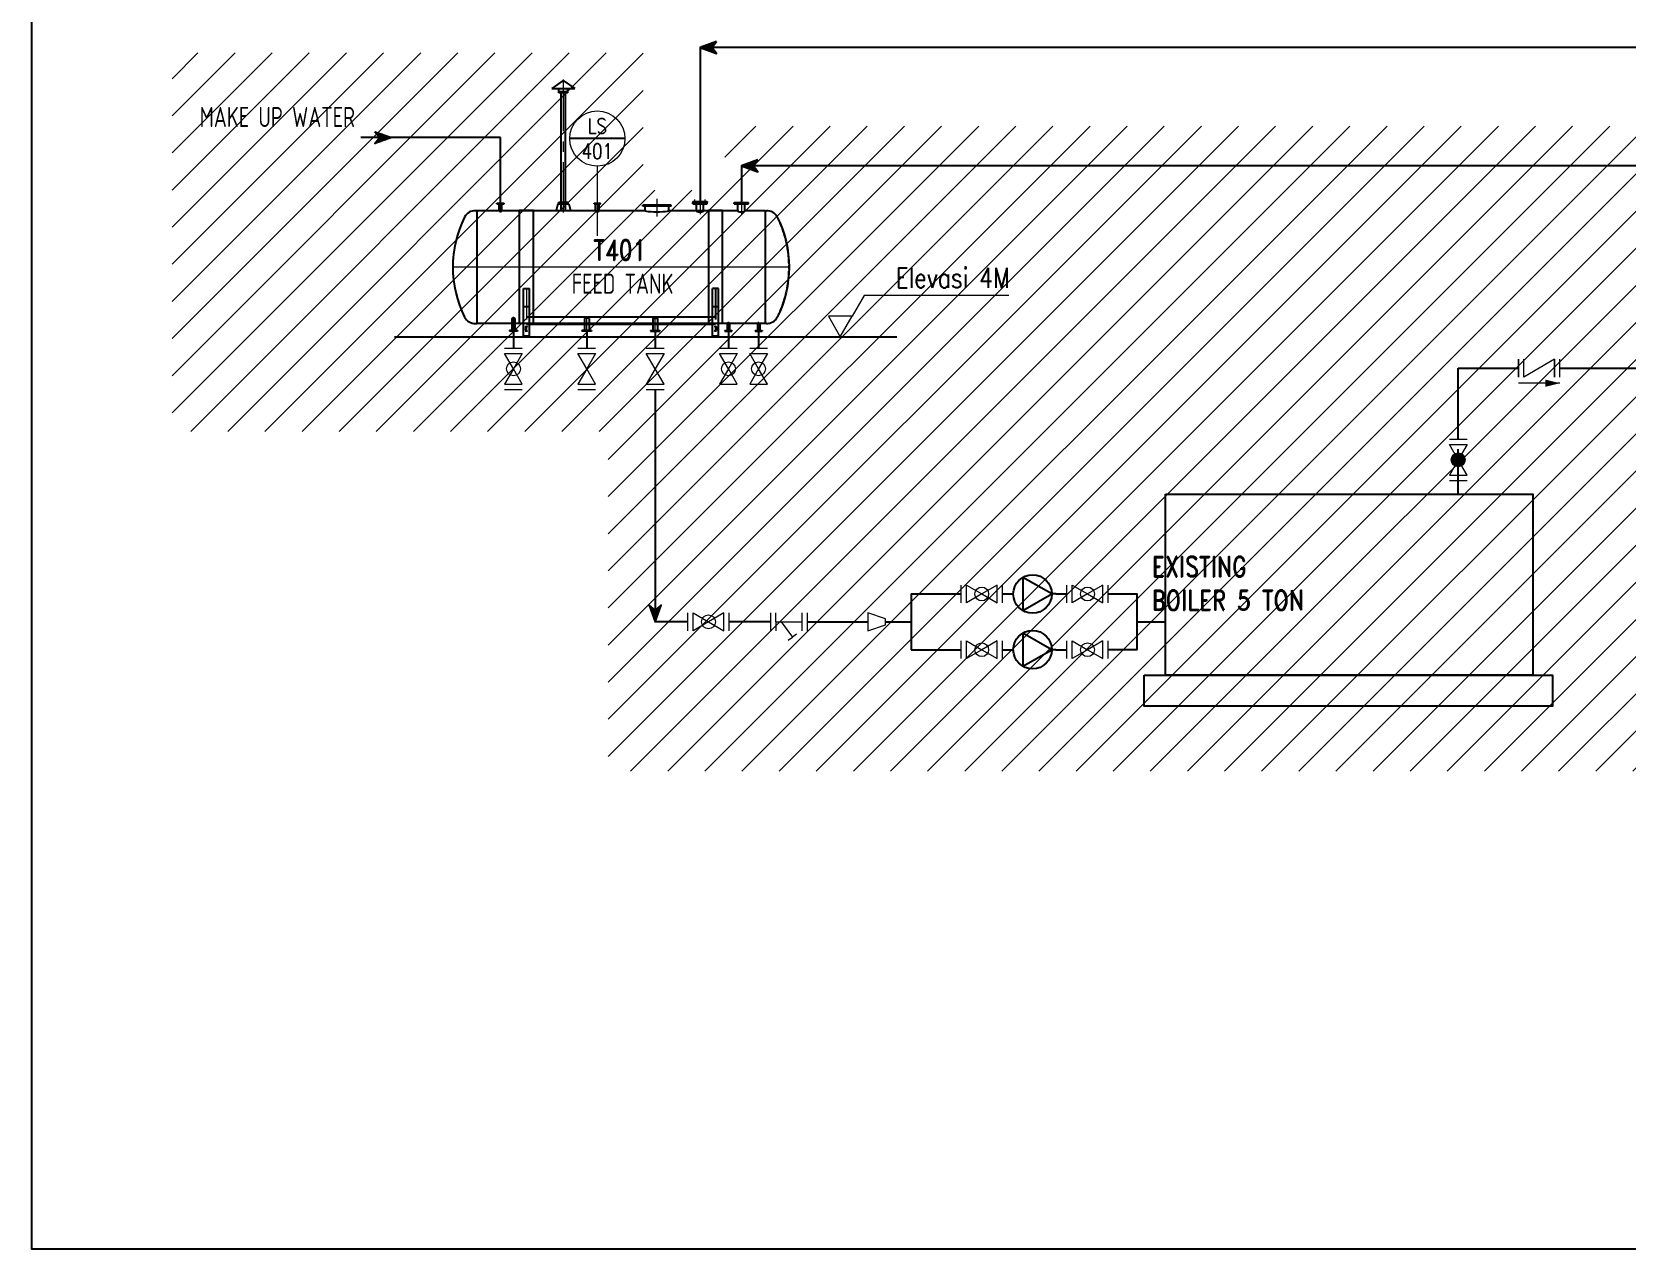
# Model space of a CAD drawing. Extents: x -29512 to 147477, y -5232 to 39709.
# Drawn here: x 138730.2 to 138923, y 10574.8 to 10722 of the extents above; entities that cross this region are included whole.
import ezdxf

# ---------------------------------------------------------------- set-up
doc = ezdxf.new("R2010")
doc.units = 0
doc.linetypes.add('CENTER', pattern=[2, 1.25, -0.25, 0.25, -0.25])
doc.linetypes.add('HIDDEN', pattern=[0.375, 0.25, -0.125])
doc.layers.get('0').update_dxf_attribs({"linetype": 'CONTINUOUS'})
for name, color, linetype in [('DIMENSION', 3, 'CONTINUOUS'), ('EQUIPMENT', 4, 'CONTINUOUS'), ('PIPA', 6, 'CONTINUOUS'), ('SHELL', 7, 'CONTINUOUS'), ('TEXT', 4, 'CONTINUOUS'), ('UNP', 5, 'CONTINUOUS'), ('WF', 85, 'CONTINUOUS')]:
    doc.layers.add(name, color=color, linetype=linetype)
doc.layers.add('FITTING', color=7, linetype='CONTINUOUS', lineweight=13)
doc.layers.add('TAG', color=140, linetype='CONTINUOUS', lineweight=13)
doc.styles.add('ISOCP', font='isocp.shx', dxfattribs={"width": 0.8, "height": 2})
doc.styles.add('Romand100', font='romand.shx', dxfattribs={"width": 0.8, "height": 200})
doc.styles.add('Romans100', font='romans.shx', dxfattribs={"width": 0.8, "height": 200})
doc.styles.add('Romans75', font='romans.shx', dxfattribs={"width": 0.8, "height": 150})

msp = doc.modelspace()

# ---------------------------------------------------------------- hatches: boundary and pattern name
h = msp.add_hatch()
h.set_pattern_fill('ANSI37', color=256, scale=0.487754, angle=90, style=0)
h.set_pattern_definition([(135, (139493.17955, 10581.071946), (-0.043111732, -0.043111732), []), (225, (139493.17955, 10581.071946), (0.043111732, -0.043111732), [])])
h.paths.add_polyline_path([(138810.9885, 10720.1105), (138812.9937, 10719.395), (138812.4147, 10720.1105)])
h.paths.add_polyline_path([(138810.9885, 10720.1105), (138812.4147, 10720.1105), (138812.9937, 10720.826)])
h = msp.add_hatch()
h.set_pattern_fill('ANSI37', color=256, scale=0.487754, angle=270, style=0)
h.set_pattern_definition([(45, (138091.45618, 10570.166314), (0.043111732, -0.043111732), []), (315, (138091.45618, 10570.166314), (-0.043111732, -0.043111732), [])])
h.paths.add_polyline_path([(138773.6472, 10709.2049), (138771.642, 10708.4894), (138772.221, 10709.2049)])
h.paths.add_polyline_path([(138773.6472, 10709.2049), (138772.221, 10709.2049), (138771.642, 10709.9204)])
h = msp.add_hatch()
h.set_pattern_fill('ANSI37', color=256, scale=0.487754, angle=90, style=0)
h.set_pattern_definition([(135, (139498.176694, 10566.760057), (-0.043111732, -0.043111732), []), (225, (139498.176694, 10566.760057), (0.043111732, -0.043111732), [])])
h.paths.add_polyline_path([(138815.9857, 10705.7986), (138817.9909, 10705.0831), (138817.4119, 10705.7986)])
h.paths.add_polyline_path([(138815.9857, 10705.7986), (138817.4119, 10705.7986), (138817.9909, 10706.5141)])
h = msp.add_hatch()
h.set_pattern_fill('ANSI37', color=256, scale=0.487754, angle=180, style=0)
h.set_pattern_definition([(225, (138944.595437, 11332.82657), (0.043111732, -0.043111732), []), (315, (138944.595437, 11332.82657), (0.043111732, 0.043111732), [])])
h.paths.add_polyline_path([(138805.5569, 10650.6356), (138806.2724, 10652.6408), (138805.5569, 10652.0618)])
h.paths.add_polyline_path([(138805.5569, 10650.6356), (138805.5569, 10652.0618), (138804.8414, 10652.6408)])
at = {"layer": 'FITTING', "linetype": 'ByBlock', "lineweight": 5, "ltscale": 0.5}
h = msp.add_hatch(dxfattribs=at)
h.set_pattern_fill('ANSI31', color=252, style=0)
h.set_pattern_definition([(45, (-3774.2372, 1632.5818), (-2.24506403, 2.24506403), [])])
h.paths.add_polyline_path([(138747.1418, 10719.4478), (138747.1418, 10673.6677), (138799.8707, 10673.6677), (138799.8707, 10632.5882), (139027.5222, 10632.5882), (139027.5222, 10689.836), (139027.5222, 10710.6119), (138996.5693, 10710.6119), (138996.5693, 10662.2637), (138985.6379, 10662.2637), (138985.6379, 10710.6119), (138813.9744, 10710.6119), (138813.9744, 10702.8602), (138804.1002, 10702.8602), (138804.1002, 10719.4478)])
at = {"layer": 'PIPA'}
h = msp.add_hatch(color=0, dxfattribs=at)
edge = h.paths.add_edge_path()
edge.add_arc((138902.6954, 10670.2388), 0.8369, 0, 360)

# ---------------------------------------------------------------- linework, layer by layer
at = {"color": 3, "linetype": 'CENTER', "lineweight": 9, "ltscale": 5}
for p, q in [((138794.4497, 10716.2346), (138794.4497, 10700.1449)), ((138786.849, 10701.4127), (138786.849, 10700.1449)), ((138798.5586, 10701.6733), (138798.5586, 10700.1449)), ((138804.2093, 10701.1345), (138804.2093, 10700.8337)), ((138805.7741, 10701.8097), (138805.7741, 10699.6475)), ((138807.339, 10701.1345), (138807.339, 10700.8337)), ((138810.3558, 10701.0831), (138810.3558, 10701.7171)), ((138810.9885, 10701.9694), (138810.9885, 10699.9414)), ((138811.6213, 10701.0831), (138811.6213, 10701.7171)), ((138815.9857, 10701.9694), (138815.9857, 10699.9414)), ((138788.4156, 10685.9301), (138788.4156, 10687.5158)), ((138797.2778, 10685.6957), (138797.2778, 10687.5158)), ((138805.5569, 10685.6957), (138805.5569, 10687.5158)), ((138814.4191, 10685.9301), (138814.4191, 10686.9441)), ((138818.0653, 10685.9301), (138818.0653, 10686.9441))]:
    msp.add_line(p, q, dxfattribs=at)
for p, q in [((138801.8982, 10709.0922), (138795.219, 10709.0922)), ((138793.9094, 10701.206), (138793.7664, 10701.206)), ((138794.99, 10701.206), (138795.1199, 10701.206)), ((138774.0321, 10685.1226), (138834.7997, 10685.1226))]:
    msp.add_line(p, q)
at = {"lineweight": 9}
msp.add_line((138798.5586, 10705.7526), (138798.5586, 10697.3223), dxfattribs=at)
at = {"color": 8, "linetype": 'CENTER', "lineweight": 9, "ltscale": 300}
msp.add_line((138821.7544, 10693.5445), (138781.0803, 10693.5445), dxfattribs=at)
for points in [[(138812.9937, 10720.826), (138810.9885, 10720.1105), (138812.9937, 10719.395), (138812.4147, 10720.1105), (138812.9937, 10720.826)], [(138771.642, 10709.9204), (138773.6472, 10709.2049), (138771.642, 10708.4894), (138772.221, 10709.2049), (138771.642, 10709.9204)], [(138817.9909, 10706.5141), (138815.9857, 10705.7986), (138817.9909, 10705.0831), (138817.4119, 10705.7986), (138817.9909, 10706.5141)], [(138804.8414, 10652.6408), (138805.5569, 10650.6356), (138806.2724, 10652.6408), (138805.5569, 10652.0618), (138804.8414, 10652.6408)]]:
    msp.add_lwpolyline(points)
at = {"lineweight": 9}
msp.add_lwpolyline([(138848.3249, 10690.1239), (138830.8408, 10690.1239), (138829.3971, 10687.6233)], dxfattribs=at)
msp.add_lwpolyline([(138827.9533, 10685.1226), (138829.3971, 10687.6233), (138826.5096, 10687.6233)], close=True, dxfattribs=at)
at = {"color": 7, "ltscale": 300}
msp.add_lwpolyline([(138864.7164, 10644.1961), (138914.0939, 10644.1961), (138914.0939, 10640.4174), (138864.7164, 10640.4174)], close=True, dxfattribs=at)
at = {"lineweight": 9}
msp.add_circle((138798.5586, 10709.0922), 3.3396, dxfattribs=at)
at = {"layer": 'DIMENSION', "color": 1}
for p, q in [((138794.4497, 10716.1374), (138793.0525, 10715.1527)), ((138793.0525, 10715.1527), (138795.8469, 10715.1527)), ((138794.4497, 10716.1374), (138795.8469, 10715.1527))]:
    msp.add_line(p, q, dxfattribs=at)
at = {"layer": 'DIMENSION', "color": 7}
for p, q in [((138793.9094, 10714.7337), (138793.9094, 10715.1527)), ((138793.9094, 10714.6423), (138793.9094, 10714.7337)), ((138794.99, 10714.7337), (138793.9094, 10714.7337)), ((138794.99, 10714.6423), (138793.9094, 10714.6423)), ((138794.1953, 10700.3484), (138794.1953, 10714.6423)), ((138794.7041, 10700.3484), (138794.7041, 10714.6423)), ((138794.99, 10714.7337), (138794.99, 10715.1527)), ((138794.99, 10714.6423), (138794.99, 10714.7337)), ((138786.4202, 10701.206), (138786.4202, 10701.2975)), ((138786.4202, 10701.2975), (138787.2778, 10701.2975)), ((138786.4202, 10701.206), (138787.2778, 10701.206)), ((138786.7061, 10700.3484), (138786.7061, 10701.206)), ((138786.992, 10700.3484), (138786.992, 10701.206)), ((138787.2778, 10701.206), (138787.2778, 10701.2975)), ((138793.7664, 10701.206), (138793.6351, 10700.5363)), ((138793.9094, 10701.2975), (138793.9094, 10701.389)), ((138793.9094, 10701.389), (138794.99, 10701.389)), ((138793.9094, 10701.206), (138793.9094, 10701.2975)), ((138793.9094, 10701.2975), (138794.99, 10701.2975)), ((138793.9094, 10701.2975), (138794.99, 10701.2975)), ((138793.9094, 10701.206), (138794.99, 10701.206)), ((138794.99, 10701.2975), (138794.99, 10701.389)), ((138794.99, 10701.206), (138794.99, 10701.2975)), ((138795.1199, 10701.206), (138795.2642, 10700.5363)), ((138798.1642, 10701.206), (138798.1642, 10701.2975)), ((138798.1642, 10701.2975), (138798.9529, 10701.2975)), ((138798.1642, 10701.206), (138798.9529, 10701.206)), ((138798.3442, 10700.3484), (138798.3442, 10701.206)), ((138798.773, 10700.3484), (138798.773, 10701.206)), ((138798.9529, 10701.206), (138798.9529, 10701.2975)), ((138804.0589, 10700.9201), (138804.0589, 10701.0573)), ((138807.4894, 10701.0573), (138804.0589, 10701.0573)), ((138807.4894, 10700.9887), (138804.0589, 10700.9887)), ((138807.4894, 10700.9201), (138804.0589, 10700.9201)), ((138804.3447, 10700.3484), (138804.3447, 10700.9201)), ((138807.2035, 10700.3484), (138807.2035, 10700.9201)), ((138807.4894, 10700.9201), (138807.4894, 10701.0573)), ((138810.124, 10701.4987), (138811.853, 10701.4987)), ((138810.124, 10701.4987), (138810.124, 10701.3524)), ((138810.124, 10701.206), (138810.124, 10701.3524)), ((138810.124, 10701.3524), (138811.853, 10701.3524)), ((138810.124, 10701.206), (138811.853, 10701.206)), ((138810.5597, 10700.3484), (138810.5597, 10701.206)), ((138811.4174, 10700.3484), (138811.4174, 10701.206)), ((138811.853, 10701.4987), (138811.853, 10701.3524)), ((138811.853, 10701.206), (138811.853, 10701.3524)), ((138815.1212, 10701.206), (138815.1212, 10701.3524)), ((138815.1212, 10701.3524), (138816.8502, 10701.3524)), ((138815.1212, 10701.206), (138816.8502, 10701.206)), ((138815.5569, 10700.3484), (138815.5569, 10701.206)), ((138816.3928, 10700.3484), (138816.3928, 10701.206)), ((138816.8502, 10701.206), (138816.8502, 10701.3524)), ((138793.6351, 10700.5363), (138793.6351, 10700.3484)), ((138795.2642, 10700.5363), (138795.2642, 10700.3484)), ((138788.2298, 10687.3123), (138788.2298, 10685.883)), ((138788.6014, 10687.3123), (138788.6014, 10685.883)), ((138796.992, 10687.3123), (138796.992, 10685.883)), ((138797.5637, 10687.3123), (138797.5637, 10685.883)), ((138805.271, 10687.3123), (138805.271, 10685.883)), ((138805.8427, 10687.3123), (138805.8427, 10685.883)), ((138788.8873, 10685.883), (138787.9439, 10685.883)), ((138787.9439, 10685.883), (138787.9439, 10685.7915)), ((138788.8873, 10685.7915), (138787.9439, 10685.7915)), ((138788.8873, 10685.883), (138788.8873, 10685.7915)), ((138796.7061, 10685.883), (138796.7061, 10685.7915)), ((138797.8496, 10685.883), (138796.7061, 10685.883)), ((138797.8496, 10685.7915), (138796.7061, 10685.7915)), ((138797.8496, 10685.883), (138797.8496, 10685.7915)), ((138804.9851, 10685.883), (138804.9851, 10685.7915)), ((138804.9851, 10685.883), (138806.1286, 10685.883)), ((138804.9851, 10685.7915), (138806.1286, 10685.7915)), ((138806.1286, 10685.883), (138806.1286, 10685.7915)), ((138813.9903, 10685.883), (138813.9903, 10685.7915)), ((138813.9903, 10685.883), (138814.8479, 10685.883)), ((138813.9903, 10685.7915), (138814.8479, 10685.7915)), ((138814.2761, 10686.7406), (138814.2761, 10685.883)), ((138814.562, 10686.7406), (138814.562, 10685.883)), ((138814.8479, 10685.883), (138814.8479, 10685.7915)), ((138817.6365, 10685.883), (138817.6365, 10685.7915)), ((138817.6365, 10685.883), (138818.4941, 10685.883)), ((138817.6365, 10685.7915), (138818.4941, 10685.7915)), ((138817.9223, 10686.7406), (138817.9223, 10685.883)), ((138818.2082, 10686.7406), (138818.2082, 10685.883)), ((138818.4941, 10685.883), (138818.4941, 10685.7915))]:
    msp.add_line(p, q, dxfattribs=at)
at = {"layer": 'DIMENSION', "color": 7, "linetype": 'CENTER', "lineweight": 9, "ltscale": 3}
msp.add_line((138789.9822, 10690.9488), (138789.9822, 10685.1226), dxfattribs=at)
at = {"layer": 'DIMENSION', "color": 7, "linetype": 'CENTER', "ltscale": 3}
for q in [(138812.8525, 10685.3112), (138812.8525, 10685.1226)]:
    msp.add_line((138812.8525, 10690.9488), q, dxfattribs=at)
at = {"layer": 'DIMENSION', "color": 4}
for p, q in [((138789.6249, 10685.2313), (138790.3396, 10685.2313)), ((138789.6249, 10685.1226), (138790.3396, 10685.1226)), ((138812.4951, 10685.2313), (138813.2098, 10685.2313)), ((138812.4951, 10685.1226), (138813.2098, 10685.1226))]:
    msp.add_line(p, q, dxfattribs=at)
at = {"layer": 'DIMENSION', "color": 6, "linetype": 'ByBlock', "ltscale": 0.5}
msp.add_lwpolyline([(139165.2769, 10574.7622), (138730.1652, 10574.7622), (138730.1652, 10902.4098), (139165.2769, 10902.4098)], close=True, dxfattribs=at)
at = {"layer": 'DIMENSION', "color": 1}
for points in [[(138790.8399, 10686.7406), (138790.8399, 10700.3941), (138789.1246, 10700.3941), (138789.1246, 10686.7406)], [(138813.7101, 10686.7406), (138813.7101, 10700.3941), (138811.9948, 10700.3941), (138811.9948, 10686.7406)]]:
    msp.add_lwpolyline(points, dxfattribs=at)
at = {"layer": 'DIMENSION', "color": 5, "linetype": 'ByBlock', "ltscale": 10}
msp.add_lwpolyline([(138867.275, 10666.1002), (138911.7125, 10666.1002), (138911.7125, 10644.1961), (138867.275, 10644.1961)], close=True, dxfattribs=at)
at = {"layer": 'DIMENSION', "color": 7}
for centre, major_axis, ratio, start_param, end_param in [((138786.849, 10700.3484), (0.1429, 0), 0.49202455, 3.14159265, 6.28318531), ((138798.5586, 10700.3484), (0.2144, 0), 0.32801637, 3.14159265, 6.28318531), ((138810.9885, 10700.3484), (0.4288, 0), 0.26241309, 3.14159265, 6.28318531), ((138788.4156, 10687.3123), (-0.1858, 0), 0.37848042, 3.14159265, 6.28318531), ((138797.2778, 10687.3123), (-0.2876, 0.0087), 0.25517755, 3.26018518, 6.40177783)]:
    msp.add_ellipse(centre, major_axis=major_axis, ratio=ratio, start_param=start_param, end_param=end_param, dxfattribs=at)
at = {"layer": 'DIMENSION', "color": 7, "extrusion": (0, 0, -1)}
for centre, major_axis, ratio, start_param, end_param in [((138805.5569, 10687.3123), (0.2876, 0.0087), 0.25517755, 3.26018518, 6.40177783), ((138814.4191, 10686.7406), (0.1429, 0), 0.49202455, 3.14159265, 6.28318531)]:
    msp.add_ellipse(centre, major_axis=major_axis, ratio=ratio, start_param=start_param, end_param=end_param, dxfattribs=at)
at = {"layer": 'EQUIPMENT', "ltscale": 10}
for points in [[(138854.0295, 10654.0054), (138853.5349, 10654.0054), (138850.0184, 10656.0048), (138850.0184, 10652.006), (138853.5349, 10654.0054)], [(138854.0295, 10647.2658), (138853.5349, 10647.2658), (138850.0184, 10649.2652), (138850.0184, 10645.2663), (138853.5349, 10647.2658)]]:
    msp.add_lwpolyline(points, dxfattribs=at)
for centre in [(138851.2082, 10654.0054), (138851.2082, 10647.2658)]:
    msp.add_circle(centre, 2.3266, dxfattribs=at)
at = {"layer": 'FITTING'}
for p, q in [((138787.3424, 10683.7384), (138789.4889, 10683.7384)), ((138796.2046, 10683.7384), (138798.3511, 10683.7384)), ((138804.4836, 10683.7384), (138806.6301, 10683.7384)), ((138813.3458, 10683.7384), (138815.4923, 10683.7384)), ((138816.992, 10683.7384), (138819.1385, 10683.7384)), ((138909.9872, 10680.2511), (138909.9872, 10682.3976)), ((138909.9872, 10682.3976), (138909.9872, 10680.2511)), ((138914.9931, 10680.2511), (138914.9931, 10682.3976)), ((138787.3424, 10678.7325), (138789.4889, 10678.7325)), ((138796.2046, 10678.7325), (138798.3511, 10678.7325)), ((138804.4836, 10678.7325), (138806.6301, 10678.7325)), ((138914.9927, 10679.5021), (138909.9872, 10679.5021)), ((138901.6222, 10672.7418), (138903.7687, 10672.7418)), ((138901.6222, 10667.7358), (138903.7687, 10667.7358)), ((138842.5568, 10652.9321), (138842.5568, 10655.0786)), ((138847.5627, 10652.9321), (138847.5627, 10655.0786)), ((138855.3483, 10652.9321), (138855.3483, 10655.0786)), ((138860.3543, 10652.9321), (138860.3543, 10655.0786)), ((138809.502, 10649.5623), (138809.502, 10651.7088)), ((138814.5079, 10649.5623), (138814.5079, 10651.7088)), ((138819.5052, 10651.7088), (138819.5052, 10649.5623)), ((138820.1492, 10650.6356), (138820.1492, 10651.7088)), ((138820.1492, 10650.6356), (138820.1492, 10649.5623)), ((138820.1492, 10650.6356), (138823.3041, 10650.6356)), ((138820.8036, 10650.6356), (138822.1511, 10648.7645)), ((138823.3041, 10651.7088), (138823.3041, 10649.5623)), ((138823.9481, 10651.7088), (138823.9481, 10649.5623)), ((138821.6465, 10648.4012), (138822.1511, 10648.7645)), ((138822.6556, 10649.1279), (138822.1511, 10648.7645)), ((138842.5568, 10646.1925), (138842.5568, 10648.339)), ((138847.5627, 10646.1925), (138847.5627, 10648.339)), ((138855.3483, 10646.1925), (138855.3483, 10648.339)), ((138860.3543, 10646.1925), (138860.3543, 10648.339))]:
    msp.add_line(p, q, dxfattribs=at)
for points in [[(138788.4156, 10681.2354), (138787.3424, 10683.0944), (138789.4889, 10683.0944)], [(138797.2778, 10681.2354), (138796.2046, 10683.0944), (138798.3511, 10683.0944)], [(138805.5569, 10681.2354), (138804.4836, 10683.0944), (138806.6301, 10683.0944)], [(138814.4191, 10681.2354), (138813.3458, 10683.0944), (138815.4923, 10683.0944)], [(138818.0653, 10681.2354), (138816.992, 10683.0944), (138819.1385, 10683.0944)], [(138788.4156, 10681.2354), (138787.3424, 10679.3765), (138789.4889, 10679.3765)], [(138797.2778, 10681.2354), (138796.2046, 10679.3765), (138798.3511, 10679.3765)], [(138805.5569, 10681.2354), (138804.4836, 10679.3765), (138806.6301, 10679.3765)], [(138814.4191, 10681.2354), (138813.3458, 10679.3765), (138815.4923, 10679.3765)], [(138818.0653, 10681.2354), (138816.992, 10679.3765), (138819.1385, 10679.3765)], [(138902.6954, 10670.2388), (138901.6222, 10672.0977), (138903.7687, 10672.0977)], [(138902.6954, 10670.2388), (138901.6222, 10668.3799), (138903.7687, 10668.3799)], [(138845.0597, 10654.0054), (138843.2008, 10652.9321), (138843.2008, 10655.0786)], [(138845.0597, 10654.0054), (138846.9187, 10652.9321), (138846.9187, 10655.0786)], [(138857.8513, 10654.0054), (138855.9924, 10652.9321), (138855.9924, 10655.0786)], [(138857.8513, 10654.0054), (138859.7102, 10652.9321), (138859.7102, 10655.0786)], [(138812.0049, 10650.6356), (138810.146, 10649.5623), (138810.146, 10651.7088)], [(138812.0049, 10650.6356), (138813.8639, 10649.5623), (138813.8639, 10651.7088)], [(138831.2779, 10649.5623), (138833.4245, 10650.2778), (138833.4245, 10650.9933), (138831.2779, 10651.7088)], [(138845.0597, 10647.2658), (138843.2008, 10646.1925), (138843.2008, 10648.339)], [(138845.0597, 10647.2658), (138846.9187, 10646.1925), (138846.9187, 10648.339)], [(138857.8513, 10647.2658), (138855.9924, 10646.1925), (138855.9924, 10648.339)], [(138857.8513, 10647.2658), (138859.7102, 10646.1925), (138859.7102, 10648.339)]]:
    msp.add_lwpolyline(points, close=True, dxfattribs=at)
msp.add_lwpolyline([(138914.3491, 10682.3976), (138914.3491, 10680.2511), (138914.3491, 10682.3976), (138910.6312, 10680.2511), (138910.6312, 10682.3976)], dxfattribs=at)
for centre in [(138788.4156, 10681.2354), (138814.4191, 10681.2354), (138818.0653, 10681.2354), (138902.6954, 10670.2388), (138845.0597, 10654.0054), (138857.8513, 10654.0054), (138812.0049, 10650.6356), (138845.0597, 10647.2658), (138857.8513, 10647.2658)]:
    msp.add_circle(centre, 0.8369, dxfattribs=at)
msp.add_solid([(138913.24, 10679.9412), (138914.9927, 10679.5021), (138913.2398, 10679.0643)], dxfattribs=at)
at = {"layer": 'PIPA', "color": 3}
for p, q in [((138810.9885, 10720.1105), (138810.9885, 10701.3524)), ((139090.718, 10720.1105), (138810.9885, 10720.1105)), ((138815.9857, 10705.7986), (138815.9857, 10701.3524)), ((138988.4453, 10705.7986), (138815.9857, 10705.7986))]:
    msp.add_line(p, q, dxfattribs=at)
at = {"layer": 'PIPA'}
for p, q in [((138786.849, 10709.2049), (138769.9636, 10709.2049)), ((138786.849, 10701.4127), (138786.849, 10709.2049)), ((138788.4156, 10685.7915), (138788.4156, 10683.7384)), ((138797.2778, 10685.7915), (138797.2778, 10683.7384)), ((138805.5569, 10685.7915), (138805.5569, 10683.7384)), ((138814.4191, 10685.7915), (138814.4191, 10683.7384)), ((138818.0653, 10685.7915), (138818.0653, 10683.7384)), ((138902.6954, 10672.7418), (138902.6954, 10681.3244)), ((138902.6954, 10681.3244), (138909.9872, 10681.3244)), ((138914.9931, 10681.3244), (138981.4521, 10681.3244)), ((138805.5569, 10678.7325), (138805.5569, 10650.6356)), ((138902.6954, 10666.1002), (138902.6954, 10671.5332)), ((138836.541, 10654.0054), (138842.5568, 10654.0054)), ((138847.5627, 10654.0054), (138848.8816, 10654.0054)), ((138854.0295, 10654.0054), (138855.3483, 10654.0054)), ((138809.502, 10650.6356), (138805.5569, 10650.6356)), ((138819.5052, 10650.6356), (138814.5079, 10650.6356)), ((138823.9481, 10650.6356), (138831.2779, 10650.6356)), ((138833.4245, 10650.6356), (138836.541, 10650.6356)), ((138863.8404, 10650.6356), (138867.275, 10650.6356)), ((138836.541, 10647.2658), (138842.5568, 10647.2658)), ((138847.5627, 10647.2658), (138848.8816, 10647.2658)), ((138854.0295, 10647.2658), (138855.3483, 10647.2658))]:
    msp.add_line(p, q, dxfattribs=at)
for points in [[(138836.541, 10654.0054), (138836.541, 10647.2658)], [(138860.3543, 10654.0054), (138863.8404, 10654.0054), (138863.8404, 10647.2658), (138860.3543, 10647.2658)]]:
    msp.add_lwpolyline(points, dxfattribs=at)
at = {"layer": 'SHELL', "color": 7}
for p, q in [((138783.9902, 10700.3484), (138783.8227, 10700.3484)), ((138783.9902, 10700.3484), (138783.9902, 10686.7406)), ((138804.3447, 10700.3484), (138783.9902, 10700.3484)), ((138815.5569, 10700.3484), (138807.2035, 10700.3484)), ((138818.8445, 10700.3484), (138816.3928, 10700.3484)), ((138818.8445, 10700.3484), (138819.012, 10700.3484)), ((138818.8445, 10700.3484), (138818.8445, 10686.7406)), ((138783.7191, 10686.7366), (138783.9902, 10686.7366)), ((138819.012, 10686.7406), (138818.7261, 10686.7406))]:
    msp.add_line(p, q, dxfattribs=at)
at = {"layer": 'SHELL', "color": 4, "linetype": 'HIDDEN', "lineweight": 13, "ltscale": 2}
for p, q in [((138783.9902, 10700.3141), (138783.8227, 10700.3141)), ((138804.3447, 10700.3141), (138783.9902, 10700.3141)), ((138815.5569, 10700.3141), (138807.2035, 10700.3141)), ((138818.8445, 10700.3141), (138816.3928, 10700.3141)), ((138818.8445, 10700.3141), (138819.012, 10700.3141)), ((138783.7191, 10686.7709), (138783.9902, 10686.7709)), ((138819.012, 10686.7749), (138818.7261, 10686.7749))]:
    msp.add_line(p, q, dxfattribs=at)
msp.add_lwpolyline([(138820.3036, 10699.5815, -0.23462562), (138820.3036, 10687.5074, -0.23462562)], format="xyb", dxfattribs=at)
at = {"layer": 'SHELL', "color": 7}
msp.add_lwpolyline([(138820.3344, 10699.5968, -0.23462562), (138820.3344, 10687.4922)], format="xyb", dxfattribs=at)
at = {"layer": 'SHELL', "color": 4, "linetype": 'HIDDEN', "lineweight": 13, "ltscale": 2}
msp.add_lwpolyline([(138818.8445, 10686.7749), (138783.9902, 10686.7749)], dxfattribs=at)
at = {"layer": 'SHELL', "color": 7}
msp.add_lwpolyline([(138818.8445, 10686.7406), (138783.9902, 10686.7406)], dxfattribs=at)
for centre, radius, start, end in [((138794.6881, 10693.5445), 13.6078, 153.591556, 206.408444), ((138783.7191, 10698.9915), 1.3608, 85.631971, 153.591556), ((138819.1156, 10698.9915), 1.3608, 26.408444, 94.368029), ((138783.7191, 10688.0974), 1.3608, 206.408444, 274.368029), ((138819.1156, 10688.0974), 1.3608, 265.631971, 333.591556)]:
    msp.add_arc(centre, radius, start, end, dxfattribs=at)
at = {"layer": 'SHELL', "color": 4, "linetype": 'HIDDEN', "lineweight": 13, "ltscale": 2}
for centre, radius, start, end in [((138794.6881, 10693.5445), 13.5735, 153.591556, 206.408444), ((138783.7191, 10698.9915), 1.3265, 85.631971, 153.591556), ((138819.1156, 10698.9915), 1.3265, 26.408444, 94.368029), ((138783.7191, 10688.0974), 1.3265, 206.408444, 274.368029), ((138819.1156, 10688.0974), 1.3265, 265.631971, 333.591556)]:
    msp.add_arc(centre, radius, start, end, dxfattribs=at)
at = {"layer": 'SHELL', "color": 7, "extrusion": (0, 0, -1)}
msp.add_ellipse((138805.7741, 10700.3484), major_axis=(-1.4294, 0), ratio=0.10115792, start_param=3.14159265, end_param=6.28318531, dxfattribs=at)
at = {"layer": 'SHELL', "color": 7}
msp.add_ellipse((138815.9748, 10700.3484), major_axis=(0.418, 0), ratio=0.26923368, start_param=3.14159265, end_param=6.28318531, dxfattribs=at)
at = {"layer": 'UNP', "color": 4, "linetype": 'HIDDEN', "lineweight": 13, "ltscale": 2}
for points in [[(138789.8393, 10685.803), (138790.1252, 10685.803), (138790.1252, 10685.8106, 0.39441211), (138790.0985, 10685.8391), (138789.9002, 10685.8526, -0.39441211), (138789.8736, 10685.8812), (138789.8736, 10686.2966, -0.39441211), (138789.9002, 10686.3251), (138790.0985, 10686.3386, 0.39441211), (138790.1252, 10686.3672), (138790.1252, 10686.3748), (138789.8393, 10686.3748)], [(138812.9954, 10685.803), (138812.7095, 10685.803), (138812.7095, 10685.8106, -0.39441211), (138812.7362, 10685.8391), (138812.9345, 10685.8526, 0.39441211), (138812.9611, 10685.8812), (138812.9611, 10686.2966, 0.39441211), (138812.9345, 10686.3251), (138812.7362, 10686.3386, -0.39441211), (138812.7095, 10686.3672), (138812.7095, 10686.3748), (138812.9954, 10686.3748)]]:
    msp.add_lwpolyline(points, format="xyb", close=True, dxfattribs=at)
at = {"layer": 'WF', "ltscale": 50}
for p, q in [((138789.6249, 10690.9488), (138790.3396, 10690.9488)), ((138789.6249, 10685.1226), (138789.6249, 10690.9488)), ((138790.3396, 10685.1226), (138790.3396, 10690.9488)), ((138813.2098, 10690.9488), (138812.4951, 10690.9488)), ((138812.4951, 10685.1226), (138812.4951, 10690.9488)), ((138813.2098, 10685.1226), (138813.2098, 10690.9488)), ((138789.6249, 10688.7827), (138790.3396, 10688.7827)), ((138789.9822, 10687.5183), (138812.8525, 10687.5183)), ((138812.4951, 10688.7827), (138813.2098, 10688.7827)), ((138789.9822, 10686.6606), (138812.8525, 10686.6606))]:
    msp.add_line(p, q, dxfattribs=at)
at = {"layer": 'WF', "lineweight": 13, "ltscale": 50}
for p, q in [((138789.9822, 10687.4783), (138812.8525, 10687.4783)), ((138789.9822, 10686.7007), (138812.8525, 10686.7007))]:
    msp.add_line(p, q, dxfattribs=at)

# ---------------------------------------------------------------- texts
at = {"layer": 'TAG', "style": 'Romand100', "width": 0.8}
msp.add_text('T401', height=2.43877, dxfattribs=at).set_placement((138798.0592, 10694.3906))
at = {"layer": 'TAG', "insert": (138865.6439, 10658.5343), "char_height": 2.438768, "width": 50.316379, "attachment_point": 1, "style": 'Romand100'}
msp.add_mtext('EXISTING\\PBOILER 5 TON}', dxfattribs=at)
at = {"layer": 'TEXT'}
for s, insert, char_height, width, attachment_point, style in [('{MAKE UP WATER}', (138759.8573, 10712.9228), 2.438768, 19.983681, 2, 'ISOCP'), ('LS\\P401', (138798.5586, 10709.0922), 1.82908, 50.316379, 5, 'Romans75'), ('Elevasi 4M', (138848.4353, 10693.4715), 2.43877, 50.316379, 3, 'Romans100'), ('FEED TANK', (138795.4629, 10692.7569), 2.43877, 50.316379, 1, 'ISOCP')]:
    msp.add_mtext(s, dxfattribs=dict(at, insert=insert, char_height=char_height, width=width, attachment_point=attachment_point, style=style))

doc.saveas('drawing.dxf')
